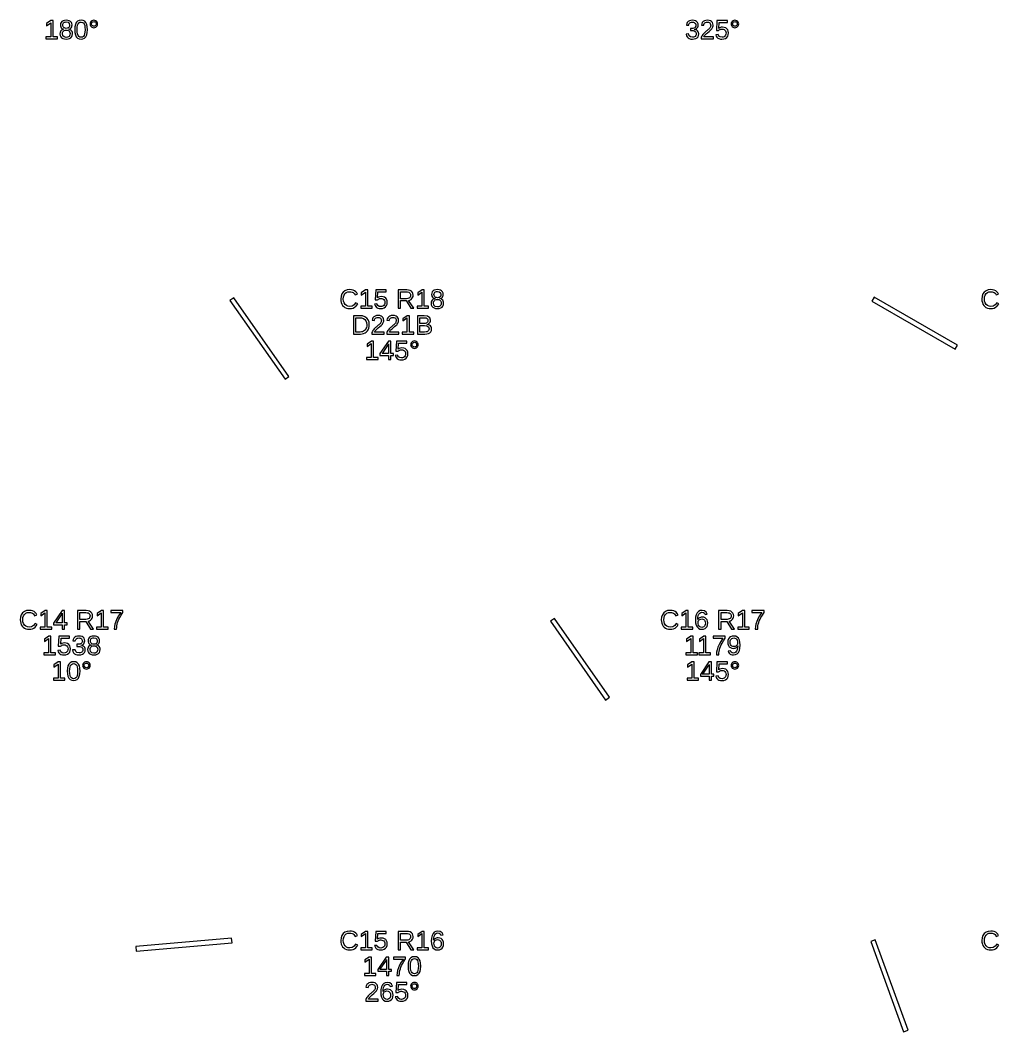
# Model space of a CAD drawing. Extents: x 194 to 2890, y 45 to 1503.
# Drawn here: x 1558 to 1863.3, y 46.6 to 361.9 of the extents above; entities that cross this region are included whole.
import ezdxf

# ---------------------------------------------------------------- set-up
doc = ezdxf.new("R2010")
doc.units = 0
doc.layers.get('0').update_dxf_attribs({"linetype": 'CONTINUOUS'})

msp = doc.modelspace()

# ---------------------------------------------------------------- linework, layer by layer
for points in [[(1569.61, 356.754), (1568.21, 356.754), (1568.21, 361.864), (1567.54, 361.864), (1566.18, 360.933), (1566.18, 360.241), (1567.48, 361.165), (1567.48, 356.754), (1566.02, 356.754), (1566.02, 356.132), (1569.61, 356.132)], [(1572.92, 356.099), (1573.4, 356.247), (1573.78, 356.494), (1574.06, 356.828), (1574.23, 357.24), (1574.29, 357.731), (1574.25, 358.087), (1574.15, 358.401), (1573.98, 358.672), (1573.75, 358.892), (1573.47, 359.047), (1573.13, 359.138), (1573.13, 359.155), (1573.42, 359.247), (1573.67, 359.401), (1573.87, 359.614), (1574.03, 359.873), (1574.12, 360.159), (1574.15, 360.473), (1574.09, 360.895), (1573.93, 361.254), (1573.66, 361.551), (1573.29, 361.773), (1572.84, 361.906), (1572.32, 361.95), (1571.81, 361.905), (1571.37, 361.769), (1571, 361.543), (1570.73, 361.244), (1570.57, 360.89), (1570.51, 360.481), (1570.54, 360.167), (1570.63, 359.881), (1570.78, 359.623), (1570.99, 359.407), (1571.23, 359.248), (1571.52, 359.146), (1571.52, 359.13), (1571.21, 359.043), (1570.93, 358.888), (1570.7, 358.666), (1570.52, 358.391), (1570.41, 358.077), (1570.38, 357.722), (1570.44, 357.229), (1570.61, 356.816), (1570.9, 356.486), (1571.29, 356.244), (1571.77, 356.099), (1572.34, 356.05)], [(1572.01, 359.452), (1571.75, 359.538), (1571.54, 359.681), (1571.39, 359.88), (1571.29, 360.13), (1571.26, 360.432), (1571.29, 360.728), (1571.38, 360.971), (1571.53, 361.16), (1571.74, 361.296), (1572, 361.377), (1572.32, 361.405), (1572.91, 361.297), (1573.27, 360.972), (1573.39, 360.432), (1573.36, 360.11), (1573.27, 359.853), (1573.11, 359.661), (1572.91, 359.529), (1572.64, 359.45), (1572.33, 359.423)], [(1577.56, 356.134), (1578.06, 356.387), (1578.45, 356.807), (1578.73, 357.387), (1578.9, 358.118), (1578.96, 359), (1578.91, 359.894), (1578.75, 360.629), (1578.48, 361.205), (1578.1, 361.619), (1577.6, 361.867), (1576.98, 361.95), (1576.35, 361.868), (1575.84, 361.623), (1575.46, 361.213), (1575.19, 360.64), (1575.03, 359.902), (1574.98, 359), (1575.03, 358.114), (1575.2, 357.382), (1575.47, 356.803), (1575.86, 356.385), (1576.35, 356.134), (1576.96, 356.05)], [(1576.57, 356.711), (1576.25, 356.9), (1576.02, 357.214), (1575.85, 357.664), (1575.75, 358.259), (1575.72, 359), (1575.75, 359.759), (1575.85, 360.362), (1576.01, 360.806), (1576.25, 361.112), (1576.57, 361.295), (1576.98, 361.356), (1577.38, 361.294), (1577.7, 361.108), (1577.93, 360.798), (1578.09, 360.351), (1578.18, 359.751), (1578.22, 359), (1578.18, 358.271), (1578.08, 357.68), (1577.91, 357.226), (1577.68, 356.905), (1577.36, 356.712), (1576.97, 356.648)], [(1581.25, 359.668), (1581.53, 359.781), (1581.77, 359.968), (1581.96, 360.21), (1582.08, 360.484), (1582.12, 360.79), (1582.08, 361.097), (1581.97, 361.371), (1581.78, 361.612), (1581.53, 361.8), (1581.26, 361.912), (1580.95, 361.95), (1580.64, 361.912), (1580.36, 361.798), (1580.12, 361.608), (1579.93, 361.365), (1579.82, 361.093), (1579.78, 360.79), (1579.82, 360.488), (1579.93, 360.215), (1580.13, 359.972), (1580.37, 359.783), (1580.64, 359.669), (1580.95, 359.631)], [(1580.76, 360.082), (1580.59, 360.154), (1580.44, 360.274), (1580.32, 360.427), (1580.25, 360.599), (1580.23, 360.79), (1580.25, 360.981), (1580.32, 361.154), (1580.44, 361.307), (1580.59, 361.427), (1580.76, 361.499), (1580.95, 361.523), (1581.14, 361.499), (1581.31, 361.429), (1581.46, 361.311), (1581.58, 361.159), (1581.65, 360.986), (1581.67, 360.79), (1581.65, 360.597), (1581.58, 360.424), (1581.46, 360.271), (1581.31, 360.153), (1581.14, 360.082), (1580.95, 360.058)], [(1768.28, 356.099), (1768.76, 356.244), (1769.15, 356.486), (1769.43, 356.816), (1769.59, 357.225), (1769.65, 357.714), (1769.61, 358.06), (1769.49, 358.363), (1769.29, 358.626), (1769.02, 358.835), (1768.69, 358.978), (1768.29, 359.057), (1768.29, 359.073), (1768.65, 359.179), (1768.95, 359.335), (1769.18, 359.539), (1769.35, 359.791), (1769.46, 360.089), (1769.49, 360.432), (1769.44, 360.875), (1769.28, 361.247), (1769.01, 361.549), (1768.65, 361.772), (1768.2, 361.905), (1767.67, 361.95), (1767.18, 361.906), (1766.75, 361.774), (1766.38, 361.555), (1766.09, 361.258), (1765.9, 360.892), (1765.8, 360.457), (1766.53, 360.4), (1766.59, 360.678), (1766.71, 360.911), (1766.88, 361.099), (1767.1, 361.237), (1767.36, 361.32), (1767.66, 361.348), (1767.99, 361.318), (1768.26, 361.229), (1768.47, 361.081), (1768.62, 360.882), (1768.71, 360.64), (1768.74, 360.355), (1768.7, 360.068), (1768.59, 359.826), (1768.41, 359.629), (1768.16, 359.483), (1767.84, 359.395), (1767.47, 359.366), (1767.07, 359.366), (1767.07, 358.731), (1767.49, 358.731), (1767.91, 358.702), (1768.25, 358.615), (1768.53, 358.469), (1768.73, 358.271), (1768.85, 358.028), (1768.89, 357.739), (1768.85, 357.41), (1768.75, 357.14), (1768.57, 356.929), (1768.34, 356.778), (1768.05, 356.687), (1767.71, 356.656), (1767.08, 356.769), (1766.66, 357.108), (1766.46, 357.674), (1765.7, 357.604), (1765.81, 357.134), (1766.02, 356.746), (1766.32, 356.443), (1766.7, 356.225), (1767.16, 356.094), (1767.71, 356.05)], [(1774.23, 356.754), (1771.24, 356.754), (1771.34, 356.946), (1771.47, 357.144), (1771.64, 357.346), (1771.85, 357.559), (1772.09, 357.789), (1772.38, 358.036), (1772.89, 358.457), (1773.27, 358.797), (1773.54, 359.057), (1773.72, 359.277), (1773.87, 359.496), (1773.99, 359.716), (1774.07, 359.936), (1774.13, 360.157), (1774.14, 360.379), (1774.09, 360.843), (1773.94, 361.23), (1773.68, 361.541), (1773.32, 361.768), (1772.88, 361.904), (1772.34, 361.95), (1771.85, 361.905), (1771.42, 361.769), (1771.05, 361.543), (1770.76, 361.24), (1770.57, 360.876), (1770.47, 360.448), (1771.22, 360.379), (1771.28, 360.663), (1771.4, 360.901), (1771.57, 361.093), (1771.79, 361.235), (1772.05, 361.319), (1772.34, 361.348), (1772.65, 361.319), (1772.9, 361.232), (1773.11, 361.087), (1773.27, 360.89), (1773.36, 360.646), (1773.39, 360.355), (1773.37, 360.13), (1773.32, 359.921), (1773.23, 359.728), (1773.11, 359.547), (1772.97, 359.37), (1772.81, 359.199), (1772.63, 359.031), (1772.43, 358.863), (1772.22, 358.695), (1772.01, 358.522), (1771.79, 358.34), (1771.57, 358.148), (1771.35, 357.943), (1771.14, 357.724), (1770.94, 357.488), (1770.75, 357.233), (1770.58, 356.953), (1770.44, 356.648), (1770.44, 356.132), (1774.23, 356.132)], [(1777.49, 356.108), (1777.99, 356.282), (1778.4, 356.571), (1778.7, 356.961), (1778.88, 357.437), (1778.94, 357.999), (1778.88, 358.497), (1778.71, 358.929), (1778.43, 359.293), (1778.06, 359.569), (1777.61, 359.734), (1777.08, 359.789), (1776.64, 359.749), (1776.24, 359.627), (1775.9, 359.423), (1776.01, 361.242), (1778.6, 361.242), (1778.6, 361.864), (1775.34, 361.864), (1775.15, 358.78), (1775.87, 358.78), (1776.04, 358.915), (1776.21, 359.021), (1776.38, 359.098), (1776.56, 359.15), (1776.74, 359.181), (1776.93, 359.191), (1777.29, 359.154), (1777.59, 359.043), (1777.84, 358.858), (1778.03, 358.612), (1778.14, 358.321), (1778.17, 357.983), (1778.14, 357.597), (1778.03, 357.271), (1777.84, 357.004), (1777.59, 356.806), (1777.28, 356.688), (1776.92, 356.648), (1776.36, 356.743), (1775.96, 357.026), (1775.73, 357.499), (1774.98, 357.413), (1775.11, 357.006), (1775.32, 356.668), (1775.61, 356.4), (1775.97, 356.206), (1776.4, 356.089), (1776.9, 356.05)], [(1781.25, 359.668), (1781.53, 359.781), (1781.77, 359.968), (1781.96, 360.21), (1782.08, 360.484), (1782.12, 360.79), (1782.08, 361.097), (1781.97, 361.371), (1781.78, 361.612), (1781.53, 361.8), (1781.26, 361.912), (1780.95, 361.95), (1780.64, 361.912), (1780.36, 361.798), (1780.12, 361.608), (1779.93, 361.365), (1779.82, 361.093), (1779.78, 360.79), (1779.82, 360.488), (1779.93, 360.215), (1780.13, 359.972), (1780.37, 359.783), (1780.64, 359.669), (1780.95, 359.631)], [(1780.76, 360.082), (1780.59, 360.154), (1780.44, 360.274), (1780.32, 360.427), (1780.25, 360.599), (1780.23, 360.79), (1780.25, 360.981), (1780.32, 361.154), (1780.44, 361.307), (1780.59, 361.427), (1780.76, 361.499), (1780.95, 361.523), (1781.14, 361.499), (1781.31, 361.429), (1781.46, 361.311), (1781.58, 361.159), (1781.65, 360.986), (1781.67, 360.79), (1781.65, 360.597), (1781.58, 360.424), (1781.46, 360.271), (1781.31, 360.153), (1781.14, 360.082), (1780.95, 360.058)], [(1571.67, 356.731), (1571.27, 357.126), (1571.14, 357.783), (1571.17, 358.098), (1571.27, 358.365), (1571.45, 358.583), (1571.68, 358.745), (1571.97, 358.842), (1572.32, 358.874), (1572.67, 358.844), (1572.97, 358.754), (1573.21, 358.603), (1573.39, 358.394), (1573.49, 358.126), (1573.53, 357.8), (1573.5, 357.42), (1573.4, 357.115), (1573.23, 356.886), (1573.01, 356.727), (1572.71, 356.631), (1572.34, 356.599)], [(1661.31, 272.093), (1661.81, 272.222), (1662.26, 272.437), (1662.66, 272.734), (1662.99, 273.109), (1663.26, 273.564), (1662.62, 273.881), (1662.15, 273.219), (1661.55, 272.821), (1660.81, 272.689), (1660.23, 272.76), (1659.73, 272.974), (1659.32, 273.33), (1659.01, 273.803), (1658.83, 274.368), (1658.77, 275.024), (1658.83, 275.685), (1659, 276.244), (1659.3, 276.703), (1659.7, 277.043), (1660.19, 277.247), (1660.78, 277.315), (1661.16, 277.286), (1661.51, 277.198), (1661.83, 277.051), (1662.09, 276.848), (1662.31, 276.593), (1662.47, 276.286), (1663.2, 276.53), (1662.97, 276.961), (1662.67, 277.315), (1662.3, 277.592), (1661.86, 277.791), (1661.35, 277.91), (1660.77, 277.95), (1659.96, 277.863), (1659.28, 277.604), (1658.72, 277.173), (1658.31, 276.589), (1658.06, 275.873), (1657.98, 275.024), (1658.02, 274.441), (1658.13, 273.913), (1658.31, 273.44), (1658.56, 273.028), (1658.89, 272.685), (1659.27, 272.41), (1659.72, 272.21), (1660.22, 272.09), (1660.77, 272.05)], [(1667.8, 272.754), (1666.41, 272.754), (1666.41, 277.864), (1665.73, 277.864), (1664.37, 276.933), (1664.37, 276.241), (1665.67, 277.165), (1665.67, 272.754), (1664.21, 272.754), (1664.21, 272.132), (1667.8, 272.132)], [(1671.05, 272.108), (1671.55, 272.282), (1671.95, 272.571), (1672.25, 272.961), (1672.43, 273.437), (1672.49, 273.999), (1672.44, 274.497), (1672.27, 274.929), (1671.99, 275.293), (1671.62, 275.569), (1671.17, 275.734), (1670.64, 275.789), (1670.19, 275.749), (1669.8, 275.627), (1669.46, 275.423), (1669.57, 277.242), (1672.16, 277.242), (1672.16, 277.864), (1668.9, 277.864), (1668.71, 274.78), (1669.42, 274.78), (1669.6, 274.915), (1669.77, 275.021), (1669.94, 275.098), (1670.11, 275.15), (1670.3, 275.181), (1670.49, 275.191), (1670.84, 275.154), (1671.15, 275.043), (1671.4, 274.858), (1671.58, 274.612), (1671.69, 274.321), (1671.73, 273.983), (1671.69, 273.597), (1671.58, 273.271), (1671.4, 273.004), (1671.15, 272.806), (1670.84, 272.688), (1670.47, 272.648), (1669.91, 272.743), (1669.52, 273.026), (1669.28, 273.499), (1668.54, 273.413), (1668.67, 273.006), (1668.88, 272.668), (1669.16, 272.4), (1669.53, 272.206), (1669.96, 272.089), (1670.46, 272.05)], [(1676.62, 274.512), (1678.4, 274.512), (1679.89, 272.132), (1680.79, 272.132), (1679.16, 274.601), (1679.57, 274.713), (1679.91, 274.896), (1680.19, 275.151), (1680.4, 275.463), (1680.52, 275.821), (1680.56, 276.225), (1680.5, 276.702), (1680.33, 277.104), (1680.03, 277.431), (1679.63, 277.672), (1679.14, 277.816), (1678.54, 277.864), (1675.84, 277.864), (1675.84, 272.132), (1676.62, 272.132)], [(1685.4, 272.754), (1684.01, 272.754), (1684.01, 277.864), (1683.33, 277.864), (1681.98, 276.933), (1681.98, 276.241), (1683.27, 277.165), (1683.27, 272.754), (1681.81, 272.754), (1681.81, 272.132), (1685.4, 272.132)], [(1688.71, 272.099), (1689.19, 272.247), (1689.58, 272.494), (1689.86, 272.828), (1690.03, 273.24), (1690.08, 273.731), (1690.05, 274.087), (1689.95, 274.401), (1689.78, 274.672), (1689.55, 274.892), (1689.26, 275.047), (1688.92, 275.138), (1688.92, 275.155), (1689.22, 275.247), (1689.46, 275.401), (1689.67, 275.614), (1689.82, 275.873), (1689.91, 276.159), (1689.94, 276.473), (1689.89, 276.895), (1689.72, 277.254), (1689.45, 277.551), (1689.08, 277.773), (1688.64, 277.906), (1688.11, 277.95), (1687.6, 277.905), (1687.16, 277.769), (1686.8, 277.543), (1686.52, 277.244), (1686.36, 276.89), (1686.31, 276.481), (1686.34, 276.167), (1686.43, 275.881), (1686.58, 275.623), (1686.78, 275.407), (1687.03, 275.248), (1687.32, 275.146), (1687.32, 275.13), (1687, 275.043), (1686.73, 274.888), (1686.49, 274.666), (1686.32, 274.391), (1686.21, 274.077), (1686.17, 273.722), (1686.23, 273.229), (1686.4, 272.816), (1686.69, 272.486), (1687.08, 272.244), (1687.56, 272.099), (1688.13, 272.05)], [(1861.31, 272.093), (1861.81, 272.222), (1862.26, 272.437), (1862.66, 272.734), (1862.99, 273.109), (1863.26, 273.564), (1862.62, 273.881), (1862.15, 273.219), (1861.55, 272.821), (1860.81, 272.689), (1860.23, 272.76), (1859.73, 272.974), (1859.32, 273.33), (1859.01, 273.803), (1858.83, 274.368), (1858.77, 275.024), (1858.83, 275.685), (1859, 276.244), (1859.3, 276.703), (1859.7, 277.043), (1860.19, 277.247), (1860.78, 277.315), (1861.16, 277.286), (1861.51, 277.198), (1861.83, 277.051), (1862.09, 276.848), (1862.31, 276.593), (1862.47, 276.286), (1863.2, 276.53), (1862.97, 276.961), (1862.67, 277.315), (1862.3, 277.592), (1861.86, 277.791), (1861.35, 277.91), (1860.77, 277.95), (1859.96, 277.863), (1859.28, 277.604), (1858.72, 277.173), (1858.31, 276.589), (1858.06, 275.873), (1857.98, 275.024), (1858.02, 274.441), (1858.13, 273.913), (1858.31, 273.44), (1858.56, 273.028), (1858.89, 272.685), (1859.27, 272.41), (1859.72, 272.21), (1860.22, 272.09), (1860.77, 272.05)], [(1641.82, 250.856), (1624.61, 275.43), (1623.39, 274.57), (1640.59, 249.995)], [(1676.62, 275.126), (1676.62, 277.242), (1678.46, 277.242), (1678.85, 277.213), (1679.18, 277.125), (1679.44, 276.979), (1679.63, 276.778), (1679.74, 276.524), (1679.78, 276.217), (1679.74, 275.898), (1679.63, 275.63), (1679.44, 275.413), (1679.19, 275.254), (1678.87, 275.158), (1678.49, 275.126)], [(1687.47, 272.731), (1687.06, 273.126), (1686.93, 273.783), (1686.96, 274.098), (1687.07, 274.365), (1687.24, 274.583), (1687.48, 274.745), (1687.77, 274.842), (1688.11, 274.874), (1688.47, 274.844), (1688.76, 274.754), (1689, 274.603), (1689.18, 274.394), (1689.29, 274.126), (1689.32, 273.8), (1689.29, 273.42), (1689.19, 273.115), (1689.03, 272.886), (1688.8, 272.727), (1688.5, 272.631), (1688.14, 272.599)], [(1687.81, 275.452), (1687.55, 275.538), (1687.33, 275.681), (1687.18, 275.88), (1687.09, 276.13), (1687.06, 276.432), (1687.09, 276.728), (1687.18, 276.971), (1687.33, 277.16), (1687.53, 277.296), (1687.8, 277.377), (1688.11, 277.405), (1688.71, 277.297), (1689.06, 276.972), (1689.18, 276.432), (1689.15, 276.11), (1689.06, 275.853), (1688.91, 275.661), (1688.7, 275.529), (1688.44, 275.45), (1688.12, 275.423)], [(1850.36, 260.65), (1824.38, 275.65), (1823.62, 274.35), (1849.61, 259.35)], [(1664.62, 264.129), (1665.11, 264.247), (1665.55, 264.443), (1665.94, 264.714), (1666.27, 265.054), (1666.53, 265.462), (1666.73, 265.931), (1666.84, 266.448), (1666.88, 267.015), (1666.79, 267.844), (1666.53, 268.536), (1666.09, 269.092), (1665.49, 269.498), (1664.74, 269.741), (1663.84, 269.822), (1661.94, 269.822), (1661.94, 264.089), (1664.09, 264.089)], [(1662.72, 264.712), (1662.72, 269.2), (1663.82, 269.2), (1664.5, 269.137), (1665.07, 268.951), (1665.51, 268.64), (1665.84, 268.211), (1666.03, 267.669), (1666.1, 267.015), (1666.07, 266.564), (1665.98, 266.154), (1665.84, 265.786), (1665.65, 265.466), (1665.4, 265.2), (1665.11, 264.988), (1664.77, 264.835), (1664.4, 264.743), (1664, 264.712)], [(1671.49, 264.712), (1668.5, 264.712), (1668.6, 264.904), (1668.73, 265.101), (1668.9, 265.304), (1669.11, 265.517), (1669.36, 265.747), (1669.65, 265.993), (1670.15, 266.414), (1670.54, 266.755), (1670.8, 267.015), (1670.98, 267.234), (1671.13, 267.454), (1671.25, 267.674), (1671.34, 267.894), (1671.39, 268.115), (1671.4, 268.337), (1671.35, 268.801), (1671.2, 269.188), (1670.94, 269.499), (1670.58, 269.726), (1670.14, 269.862), (1669.61, 269.908), (1669.11, 269.862), (1668.68, 269.727), (1668.31, 269.501), (1668.03, 269.198), (1667.83, 268.833), (1667.73, 268.406), (1668.48, 268.337), (1668.54, 268.621), (1668.66, 268.859), (1668.83, 269.051), (1669.05, 269.192), (1669.31, 269.277), (1669.61, 269.305), (1669.91, 269.277), (1670.17, 269.19), (1670.37, 269.045), (1670.53, 268.848), (1670.62, 268.604), (1670.65, 268.313), (1670.63, 268.088), (1670.58, 267.879), (1670.49, 267.686), (1670.37, 267.504), (1670.23, 267.328), (1670.07, 267.157), (1669.89, 266.989), (1669.69, 266.821), (1669.49, 266.653), (1669.27, 266.48), (1669.05, 266.297), (1668.83, 266.105), (1668.62, 265.901), (1668.41, 265.681), (1668.2, 265.446), (1668.01, 265.191), (1667.85, 264.911), (1667.7, 264.606), (1667.7, 264.089), (1671.49, 264.089)], [(1676.13, 264.712), (1673.14, 264.712), (1673.24, 264.904), (1673.37, 265.101), (1673.54, 265.304), (1673.74, 265.517), (1673.99, 265.747), (1674.28, 265.993), (1674.79, 266.414), (1675.17, 266.755), (1675.43, 267.015), (1675.62, 267.234), (1675.77, 267.454), (1675.89, 267.674), (1675.97, 267.894), (1676.02, 268.115), (1676.04, 268.337), (1675.99, 268.801), (1675.83, 269.188), (1675.57, 269.499), (1675.22, 269.726), (1674.77, 269.862), (1674.24, 269.908), (1673.75, 269.862), (1673.31, 269.727), (1672.95, 269.501), (1672.66, 269.198), (1672.47, 268.833), (1672.36, 268.406), (1673.11, 268.337), (1673.18, 268.621), (1673.29, 268.859), (1673.47, 269.051), (1673.69, 269.192), (1673.95, 269.277), (1674.24, 269.305), (1674.54, 269.277), (1674.8, 269.19), (1675.01, 269.045), (1675.16, 268.848), (1675.25, 268.604), (1675.29, 268.313), (1675.27, 268.088), (1675.21, 267.879), (1675.12, 267.686), (1675.01, 267.504), (1674.87, 267.328), (1674.7, 267.157), (1674.52, 266.989), (1674.33, 266.821), (1674.12, 266.653), (1673.9, 266.48), (1673.69, 266.297), (1673.47, 266.105), (1673.25, 265.901), (1673.04, 265.681), (1672.84, 265.446), (1672.65, 265.191), (1672.48, 264.911), (1672.33, 264.606), (1672.33, 264.089), (1676.13, 264.089)], [(1680.77, 264.712), (1679.38, 264.712), (1679.38, 269.822), (1678.7, 269.822), (1677.35, 268.89), (1677.35, 268.199), (1678.64, 269.122), (1678.64, 264.712), (1677.18, 264.712), (1677.18, 264.089), (1680.77, 264.089)], [(1684.81, 264.137), (1685.32, 264.278), (1685.74, 264.514), (1686.05, 264.836), (1686.24, 265.232), (1686.3, 265.705), (1686.26, 266.065), (1686.14, 266.382), (1685.93, 266.655), (1685.65, 266.873), (1685.3, 267.025), (1684.88, 267.112), (1685.2, 267.216), (1685.47, 267.371), (1685.68, 267.576), (1685.84, 267.825), (1685.93, 268.11), (1685.97, 268.431), (1685.74, 269.204), (1685.07, 269.668), (1683.95, 269.822), (1681.87, 269.822), (1681.87, 264.089), (1684.19, 264.089)], [(1682.64, 267.385), (1682.64, 269.2), (1683.95, 269.2), (1684.32, 269.178), (1684.62, 269.111), (1684.87, 269), (1685.04, 268.838), (1685.15, 268.617), (1685.19, 268.337), (1685.15, 268.042), (1685.05, 267.803), (1684.88, 267.619), (1684.64, 267.489), (1684.33, 267.411), (1683.95, 267.385)], [(1682.64, 264.712), (1682.64, 266.779), (1684.09, 266.779), (1684.88, 266.666), (1685.36, 266.328), (1685.51, 265.766), (1685.48, 265.445), (1685.37, 265.182), (1685.19, 264.976), (1684.93, 264.829), (1684.58, 264.741), (1684.15, 264.712)], [(1669.61, 256.754), (1668.21, 256.754), (1668.21, 261.864), (1667.54, 261.864), (1666.18, 260.933), (1666.18, 260.241), (1667.48, 261.165), (1667.48, 256.754), (1666.02, 256.754), (1666.02, 256.132), (1669.61, 256.132)], [(1673.6, 257.429), (1674.41, 257.429), (1674.41, 258.007), (1673.6, 258.007), (1673.6, 261.864), (1672.83, 261.864), (1670.21, 257.999), (1670.21, 257.429), (1672.91, 257.429), (1672.91, 256.132), (1673.6, 256.132)], [(1677.49, 256.108), (1677.99, 256.282), (1678.4, 256.571), (1678.7, 256.961), (1678.88, 257.437), (1678.94, 257.999), (1678.88, 258.497), (1678.71, 258.929), (1678.43, 259.293), (1678.06, 259.569), (1677.61, 259.734), (1677.08, 259.789), (1676.64, 259.749), (1676.24, 259.627), (1675.9, 259.423), (1676.01, 261.242), (1678.6, 261.242), (1678.6, 261.864), (1675.34, 261.864), (1675.15, 258.78), (1675.87, 258.78), (1676.04, 258.915), (1676.21, 259.021), (1676.38, 259.098), (1676.56, 259.15), (1676.74, 259.181), (1676.93, 259.191), (1677.29, 259.154), (1677.59, 259.043), (1677.84, 258.858), (1678.03, 258.612), (1678.14, 258.321), (1678.17, 257.983), (1678.14, 257.597), (1678.03, 257.271), (1677.84, 257.004), (1677.59, 256.806), (1677.28, 256.688), (1676.92, 256.648), (1676.36, 256.743), (1675.96, 257.026), (1675.73, 257.499), (1674.98, 257.413), (1675.11, 257.006), (1675.32, 256.668), (1675.61, 256.4), (1675.97, 256.206), (1676.4, 256.089), (1676.9, 256.05)], [(1681.25, 259.668), (1681.53, 259.781), (1681.77, 259.968), (1681.96, 260.21), (1682.08, 260.484), (1682.12, 260.79), (1682.08, 261.097), (1681.97, 261.371), (1681.78, 261.612), (1681.53, 261.8), (1681.26, 261.912), (1680.95, 261.95), (1680.64, 261.912), (1680.36, 261.798), (1680.12, 261.608), (1679.93, 261.365), (1679.82, 261.093), (1679.78, 260.79), (1679.82, 260.488), (1679.93, 260.215), (1680.13, 259.972), (1680.37, 259.783), (1680.64, 259.669), (1680.95, 259.631)], [(1670.88, 258.007), (1670.95, 258.089), (1671.17, 258.39), (1672.64, 260.554), (1672.68, 260.618), (1672.73, 260.708), (1672.8, 260.823), (1672.86, 260.932), (1672.89, 261.004), (1672.91, 261.038), (1672.91, 258.007)], [(1680.76, 260.082), (1680.59, 260.154), (1680.44, 260.274), (1680.32, 260.427), (1680.25, 260.599), (1680.23, 260.79), (1680.25, 260.981), (1680.32, 261.154), (1680.44, 261.307), (1680.59, 261.427), (1680.76, 261.499), (1680.95, 261.523), (1681.14, 261.499), (1681.31, 261.429), (1681.46, 261.311), (1681.58, 261.159), (1681.65, 260.986), (1681.67, 260.79), (1681.65, 260.597), (1681.58, 260.424), (1681.46, 260.271), (1681.31, 260.153), (1681.14, 260.082), (1680.95, 260.058)], [(1561.31, 172.093), (1561.81, 172.222), (1562.26, 172.437), (1562.66, 172.734), (1562.99, 173.109), (1563.26, 173.564), (1562.62, 173.881), (1562.15, 173.219), (1561.55, 172.821), (1560.81, 172.689), (1560.23, 172.76), (1559.73, 172.974), (1559.32, 173.33), (1559.01, 173.803), (1558.83, 174.368), (1558.77, 175.024), (1558.83, 175.685), (1559, 176.244), (1559.3, 176.703), (1559.7, 177.043), (1560.19, 177.247), (1560.78, 177.315), (1561.16, 177.286), (1561.51, 177.198), (1561.83, 177.051), (1562.09, 176.848), (1562.31, 176.593), (1562.47, 176.286), (1563.2, 176.53), (1562.97, 176.961), (1562.67, 177.315), (1562.3, 177.592), (1561.86, 177.791), (1561.35, 177.91), (1560.77, 177.95), (1559.96, 177.863), (1559.28, 177.604), (1558.72, 177.173), (1558.31, 176.589), (1558.06, 175.873), (1557.98, 175.024), (1558.02, 174.441), (1558.13, 173.913), (1558.31, 173.44), (1558.56, 173.028), (1558.89, 172.685), (1559.27, 172.41), (1559.72, 172.21), (1560.22, 172.09), (1560.77, 172.05)], [(1567.8, 172.754), (1566.41, 172.754), (1566.41, 177.864), (1565.73, 177.864), (1564.37, 176.933), (1564.37, 176.241), (1565.67, 177.165), (1565.67, 172.754), (1564.21, 172.754), (1564.21, 172.132), (1567.8, 172.132)], [(1571.79, 173.429), (1572.6, 173.429), (1572.6, 174.007), (1571.79, 174.007), (1571.79, 177.864), (1571.02, 177.864), (1568.4, 173.999), (1568.4, 173.429), (1571.1, 173.429), (1571.1, 172.132), (1571.79, 172.132)], [(1569.07, 174.007), (1569.14, 174.089), (1569.36, 174.39), (1570.83, 176.554), (1570.87, 176.618), (1570.92, 176.708), (1570.99, 176.823), (1571.05, 176.932), (1571.08, 177.004), (1571.1, 177.038), (1571.1, 174.007)], [(1576.62, 174.512), (1578.4, 174.512), (1579.89, 172.132), (1580.79, 172.132), (1579.16, 174.601), (1579.57, 174.713), (1579.91, 174.896), (1580.19, 175.151), (1580.4, 175.463), (1580.52, 175.821), (1580.56, 176.225), (1580.5, 176.702), (1580.33, 177.104), (1580.03, 177.431), (1579.63, 177.672), (1579.14, 177.816), (1578.54, 177.864), (1575.84, 177.864), (1575.84, 172.132), (1576.62, 172.132)], [(1576.62, 175.126), (1576.62, 177.242), (1578.46, 177.242), (1578.85, 177.213), (1579.18, 177.125), (1579.44, 176.979), (1579.63, 176.778), (1579.74, 176.524), (1579.78, 176.217), (1579.74, 175.898), (1579.63, 175.63), (1579.44, 175.413), (1579.19, 175.254), (1578.87, 175.158), (1578.49, 175.126)], [(1585.4, 172.754), (1584.01, 172.754), (1584.01, 177.864), (1583.33, 177.864), (1581.98, 176.933), (1581.98, 176.241), (1583.27, 177.165), (1583.27, 172.754), (1581.81, 172.754), (1581.81, 172.132), (1585.4, 172.132)], [(1588.08, 172.655), (1588.14, 173.166), (1588.24, 173.665), (1588.38, 174.161), (1588.56, 174.662), (1588.78, 175.167), (1589.08, 175.739), (1589.5, 176.44), (1590.03, 177.27), (1590.03, 177.864), (1586.24, 177.864), (1586.24, 177.242), (1589.32, 177.242), (1588.66, 176.228), (1588.14, 175.295), (1587.76, 174.445), (1587.5, 173.648), (1587.35, 172.877), (1587.3, 172.132), (1588.06, 172.132)], [(1761.31, 172.093), (1761.81, 172.222), (1762.26, 172.437), (1762.66, 172.734), (1762.99, 173.109), (1763.26, 173.564), (1762.62, 173.881), (1762.15, 173.219), (1761.55, 172.821), (1760.81, 172.689), (1760.23, 172.76), (1759.73, 172.974), (1759.32, 173.33), (1759.01, 173.803), (1758.83, 174.368), (1758.77, 175.024), (1758.83, 175.685), (1759, 176.244), (1759.3, 176.703), (1759.7, 177.043), (1760.19, 177.247), (1760.78, 177.315), (1761.16, 177.286), (1761.51, 177.198), (1761.83, 177.051), (1762.09, 176.848), (1762.31, 176.593), (1762.47, 176.286), (1763.2, 176.53), (1762.97, 176.961), (1762.67, 177.315), (1762.3, 177.592), (1761.86, 177.791), (1761.35, 177.91), (1760.77, 177.95), (1759.96, 177.863), (1759.28, 177.604), (1758.72, 177.173), (1758.31, 176.589), (1758.06, 175.873), (1757.98, 175.024), (1758.02, 174.441), (1758.13, 173.913), (1758.31, 173.44), (1758.56, 173.028), (1758.89, 172.685), (1759.27, 172.41), (1759.72, 172.21), (1760.22, 172.09), (1760.77, 172.05)], [(1767.8, 172.754), (1766.41, 172.754), (1766.41, 177.864), (1765.73, 177.864), (1764.37, 176.933), (1764.37, 176.241), (1765.67, 177.165), (1765.67, 172.754), (1764.21, 172.754), (1764.21, 172.132), (1767.8, 172.132)], [(1771.16, 172.108), (1771.61, 172.283), (1771.98, 172.575), (1772.26, 172.967), (1772.42, 173.445), (1772.48, 174.007), (1772.42, 174.528), (1772.27, 174.973), (1772.01, 175.342), (1771.66, 175.618), (1771.24, 175.783), (1770.75, 175.838), (1770.45, 175.817), (1770.17, 175.752), (1769.92, 175.645), (1769.7, 175.496), (1769.51, 175.309), (1769.36, 175.081), (1769.4, 175.761), (1769.51, 176.325), (1769.7, 176.772), (1769.96, 177.096), (1770.29, 177.291), (1770.67, 177.356), (1771.1, 177.278), (1771.42, 177.045), (1771.62, 176.656), (1772.32, 176.782), (1771.99, 177.431), (1771.44, 177.82), (1770.68, 177.95), (1770.08, 177.861), (1769.57, 177.595), (1769.16, 177.152), (1768.87, 176.544), (1768.69, 175.782), (1768.63, 174.866), (1768.69, 174.022), (1768.86, 173.323), (1769.14, 172.77), (1769.54, 172.37), (1770.03, 172.13), (1770.62, 172.05)], [(1776.62, 174.512), (1778.4, 174.512), (1779.89, 172.132), (1780.79, 172.132), (1779.16, 174.601), (1779.57, 174.713), (1779.91, 174.896), (1780.19, 175.151), (1780.4, 175.463), (1780.52, 175.821), (1780.56, 176.225), (1780.5, 176.702), (1780.33, 177.104), (1780.03, 177.431), (1779.63, 177.672), (1779.14, 177.816), (1778.54, 177.864), (1775.84, 177.864), (1775.84, 172.132), (1776.62, 172.132)], [(1776.62, 175.126), (1776.62, 177.242), (1778.46, 177.242), (1778.85, 177.213), (1779.18, 177.125), (1779.44, 176.979), (1779.63, 176.778), (1779.74, 176.524), (1779.78, 176.217), (1779.74, 175.898), (1779.63, 175.63), (1779.44, 175.413), (1779.19, 175.254), (1778.87, 175.158), (1778.49, 175.126)], [(1785.4, 172.754), (1784.01, 172.754), (1784.01, 177.864), (1783.33, 177.864), (1781.98, 176.933), (1781.98, 176.241), (1783.27, 177.165), (1783.27, 172.754), (1781.81, 172.754), (1781.81, 172.132), (1785.4, 172.132)], [(1788.08, 172.655), (1788.14, 173.166), (1788.24, 173.665), (1788.38, 174.161), (1788.56, 174.662), (1788.78, 175.167), (1789.08, 175.739), (1789.5, 176.44), (1790.03, 177.27), (1790.03, 177.864), (1786.24, 177.864), (1786.24, 177.242), (1789.32, 177.242), (1788.66, 176.228), (1788.14, 175.295), (1787.76, 174.445), (1787.5, 173.648), (1787.35, 172.877), (1787.3, 172.132), (1788.06, 172.132)], [(1741.82, 150.856), (1724.61, 175.43), (1723.39, 174.57), (1740.59, 149.995)], [(1770.28, 172.687), (1770, 172.828), (1769.76, 173.063), (1769.58, 173.372), (1769.47, 173.734), (1769.43, 174.15), (1769.47, 174.474), (1769.57, 174.749), (1769.75, 174.974), (1769.98, 175.14), (1770.26, 175.239), (1770.58, 175.273), (1770.91, 175.235), (1771.2, 175.122), (1771.43, 174.935), (1771.6, 174.678), (1771.7, 174.358), (1771.73, 173.975), (1771.7, 173.589), (1771.6, 173.263), (1771.43, 172.996), (1771.2, 172.798), (1770.93, 172.68), (1770.6, 172.64)], [(1568.96, 164.754), (1567.56, 164.754), (1567.56, 169.864), (1566.89, 169.864), (1565.53, 168.933), (1565.53, 168.241), (1566.83, 169.165), (1566.83, 164.754), (1565.37, 164.754), (1565.37, 164.132), (1568.96, 164.132)], [(1572.21, 164.108), (1572.7, 164.282), (1573.11, 164.571), (1573.41, 164.961), (1573.59, 165.437), (1573.65, 165.999), (1573.59, 166.497), (1573.43, 166.929), (1573.15, 167.293), (1572.77, 167.569), (1572.32, 167.734), (1571.8, 167.789), (1571.35, 167.749), (1570.96, 167.627), (1570.61, 167.423), (1570.72, 169.242), (1573.32, 169.242), (1573.32, 169.864), (1570.06, 169.864), (1569.87, 166.78), (1570.58, 166.78), (1570.75, 166.915), (1570.92, 167.021), (1571.09, 167.098), (1571.27, 167.15), (1571.45, 167.181), (1571.65, 167.191), (1572, 167.154), (1572.3, 167.043), (1572.55, 166.858), (1572.74, 166.612), (1572.85, 166.321), (1572.89, 165.983), (1572.85, 165.597), (1572.74, 165.271), (1572.56, 165.004), (1572.3, 164.806), (1572, 164.688), (1571.63, 164.648), (1571.07, 164.743), (1570.68, 165.026), (1570.44, 165.499), (1569.7, 165.413), (1569.83, 165.006), (1570.03, 164.668), (1570.32, 164.4), (1570.68, 164.206), (1571.12, 164.089), (1571.62, 164.05)], [(1576.9, 164.099), (1577.38, 164.244), (1577.76, 164.486), (1578.04, 164.816), (1578.21, 165.225), (1578.27, 165.714), (1578.23, 166.06), (1578.11, 166.363), (1577.91, 166.626), (1577.64, 166.835), (1577.31, 166.978), (1576.91, 167.057), (1576.91, 167.073), (1577.27, 167.179), (1577.57, 167.335), (1577.8, 167.539), (1577.97, 167.791), (1578.08, 168.089), (1578.11, 168.432), (1578.06, 168.875), (1577.9, 169.247), (1577.63, 169.549), (1577.27, 169.772), (1576.82, 169.905), (1576.29, 169.95), (1575.8, 169.906), (1575.37, 169.774), (1575, 169.555), (1574.71, 169.258), (1574.52, 168.892), (1574.42, 168.457), (1575.15, 168.4), (1575.21, 168.678), (1575.33, 168.911), (1575.5, 169.099), (1575.72, 169.237), (1575.98, 169.32), (1576.28, 169.348), (1576.61, 169.318), (1576.88, 169.229), (1577.09, 169.081), (1577.24, 168.882), (1577.33, 168.64), (1577.36, 168.355), (1577.32, 168.068), (1577.21, 167.826), (1577.03, 167.629), (1576.77, 167.483), (1576.46, 167.395), (1576.09, 167.366), (1575.69, 167.366), (1575.69, 166.731), (1576.11, 166.731), (1576.53, 166.702), (1576.87, 166.615), (1577.15, 166.469), (1577.35, 166.271), (1577.47, 166.028), (1577.51, 165.739), (1577.47, 165.41), (1577.37, 165.14), (1577.19, 164.929), (1576.96, 164.778), (1576.67, 164.687), (1576.32, 164.656), (1575.69, 164.769), (1575.28, 165.108), (1575.07, 165.674), (1574.32, 165.604), (1574.43, 165.134), (1574.63, 164.746), (1574.93, 164.443), (1575.32, 164.225), (1575.78, 164.094), (1576.32, 164.05)], [(1581.53, 164.099), (1582.02, 164.247), (1582.4, 164.494), (1582.68, 164.828), (1582.85, 165.24), (1582.91, 165.731), (1582.87, 166.087), (1582.77, 166.401), (1582.6, 166.672), (1582.37, 166.892), (1582.09, 167.047), (1581.75, 167.138), (1581.75, 167.155), (1582.04, 167.247), (1582.29, 167.401), (1582.49, 167.614), (1582.64, 167.873), (1582.73, 168.159), (1582.76, 168.473), (1582.71, 168.895), (1582.55, 169.254), (1582.27, 169.551), (1581.91, 169.773), (1581.46, 169.906), (1580.94, 169.95), (1580.42, 169.905), (1579.99, 169.769), (1579.62, 169.543), (1579.35, 169.244), (1579.19, 168.89), (1579.13, 168.481), (1579.16, 168.167), (1579.25, 167.881), (1579.4, 167.623), (1579.6, 167.407), (1579.85, 167.248), (1580.14, 167.146), (1580.14, 167.13), (1579.83, 167.042), (1579.55, 166.888), (1579.32, 166.666), (1579.14, 166.391), (1579.03, 166.077), (1579, 165.722), (1579.05, 165.229), (1579.23, 164.816), (1579.52, 164.486), (1579.91, 164.244), (1580.39, 164.099), (1580.95, 164.05)], [(1580.63, 167.452), (1580.37, 167.538), (1580.16, 167.681), (1580, 167.88), (1579.91, 168.13), (1579.88, 168.432), (1579.91, 168.728), (1580, 168.971), (1580.15, 169.16), (1580.36, 169.296), (1580.62, 169.377), (1580.94, 169.405), (1581.53, 169.297), (1581.89, 168.972), (1582, 168.432), (1581.97, 168.11), (1581.88, 167.853), (1581.73, 167.661), (1581.53, 167.529), (1581.26, 167.45), (1580.95, 167.423)], [(1769.27, 164.754), (1767.87, 164.754), (1767.87, 169.864), (1767.2, 169.864), (1765.84, 168.933), (1765.84, 168.241), (1767.14, 169.165), (1767.14, 164.754), (1765.67, 164.754), (1765.67, 164.132), (1769.27, 164.132)], [(1773.28, 164.754), (1771.89, 164.754), (1771.89, 169.864), (1771.21, 169.864), (1769.86, 168.933), (1769.86, 168.241), (1771.15, 169.165), (1771.15, 164.754), (1769.69, 164.754), (1769.69, 164.132), (1773.28, 164.132)], [(1775.96, 164.655), (1776.02, 165.166), (1776.12, 165.665), (1776.26, 166.161), (1776.44, 166.662), (1776.67, 167.167), (1776.96, 167.739), (1777.38, 168.44), (1777.91, 169.27), (1777.91, 169.864), (1774.12, 169.864), (1774.12, 169.242), (1777.2, 169.242), (1776.54, 168.228), (1776.02, 167.295), (1775.64, 166.445), (1775.38, 165.648), (1775.23, 164.877), (1775.18, 164.132), (1775.94, 164.132)], [(1781.1, 164.138), (1781.62, 164.403), (1782.03, 164.844), (1782.33, 165.448), (1782.51, 166.205), (1782.57, 167.114), (1782.51, 167.981), (1782.35, 168.691), (1782.07, 169.242), (1781.69, 169.635), (1781.21, 169.871), (1780.62, 169.95), (1780.07, 169.893), (1779.6, 169.721), (1779.22, 169.435), (1778.94, 169.049), (1778.77, 168.578), (1778.72, 168.021), (1778.77, 167.476), (1778.92, 167.009), (1779.18, 166.618), (1779.52, 166.324), (1779.94, 166.147), (1780.42, 166.089), (1780.72, 166.113), (1781.01, 166.187), (1781.28, 166.31), (1781.52, 166.474), (1781.71, 166.67), (1781.84, 166.898), (1781.79, 166.23), (1781.67, 165.672), (1781.48, 165.226), (1781.22, 164.901), (1780.89, 164.705), (1780.5, 164.64), (1780.06, 164.72), (1779.74, 164.958), (1779.53, 165.356), (1778.83, 165.246), (1778.98, 164.865), (1779.17, 164.56), (1779.41, 164.333), (1779.71, 164.176), (1780.07, 164.082), (1780.49, 164.05)], [(1780.27, 166.707), (1779.99, 166.828), (1779.77, 167.03), (1779.6, 167.302), (1779.49, 167.633), (1779.46, 168.021), (1779.49, 168.403), (1779.6, 168.727), (1779.77, 168.996), (1779.99, 169.196), (1780.27, 169.316), (1780.6, 169.356), (1780.93, 169.309), (1781.21, 169.169), (1781.45, 168.935), (1781.63, 168.624), (1781.73, 168.253), (1781.77, 167.822), (1781.75, 167.605), (1781.7, 167.404), (1781.61, 167.22), (1781.49, 167.057), (1781.35, 166.92), (1781.18, 166.811), (1780.99, 166.731), (1780.8, 166.682), (1780.59, 166.666)], [(1580.29, 164.731), (1579.89, 165.126), (1579.75, 165.783), (1579.79, 166.098), (1579.89, 166.365), (1580.07, 166.583), (1580.3, 166.745), (1580.59, 166.842), (1580.94, 166.874), (1581.29, 166.844), (1581.59, 166.754), (1581.83, 166.603), (1582, 166.394), (1582.11, 166.126), (1582.15, 165.8), (1582.11, 165.42), (1582.02, 165.115), (1581.85, 164.886), (1581.62, 164.727), (1581.33, 164.631), (1580.96, 164.599)], [(1571.93, 156.754), (1570.53, 156.754), (1570.53, 161.864), (1569.86, 161.864), (1568.5, 160.933), (1568.5, 160.241), (1569.79, 161.165), (1569.79, 156.754), (1568.33, 156.754), (1568.33, 156.132), (1571.93, 156.132)], [(1575.25, 156.134), (1575.74, 156.387), (1576.14, 156.807), (1576.42, 157.387), (1576.59, 158.118), (1576.64, 159), (1576.59, 159.894), (1576.43, 160.629), (1576.16, 161.205), (1575.78, 161.619), (1575.28, 161.867), (1574.67, 161.95), (1574.03, 161.868), (1573.53, 161.623), (1573.14, 161.213), (1572.87, 160.64), (1572.71, 159.902), (1572.66, 159), (1572.71, 158.114), (1572.88, 157.382), (1573.16, 156.803), (1573.54, 156.385), (1574.04, 156.134), (1574.64, 156.05)], [(1574.25, 156.711), (1573.94, 156.9), (1573.7, 157.214), (1573.53, 157.664), (1573.43, 158.259), (1573.4, 159), (1573.43, 159.759), (1573.53, 160.362), (1573.69, 160.806), (1573.93, 161.112), (1574.26, 161.295), (1574.67, 161.356), (1575.06, 161.294), (1575.38, 161.108), (1575.61, 160.798), (1575.77, 160.351), (1575.87, 159.751), (1575.9, 159), (1575.86, 158.271), (1575.76, 157.68), (1575.6, 157.226), (1575.36, 156.905), (1575.04, 156.712), (1574.65, 156.648)], [(1578.94, 159.668), (1579.21, 159.781), (1579.46, 159.968), (1579.65, 160.21), (1579.76, 160.484), (1579.8, 160.79), (1579.76, 161.097), (1579.65, 161.371), (1579.46, 161.612), (1579.22, 161.8), (1578.94, 161.912), (1578.63, 161.95), (1578.32, 161.912), (1578.05, 161.798), (1577.8, 161.608), (1577.62, 161.365), (1577.5, 161.093), (1577.46, 160.79), (1577.5, 160.488), (1577.62, 160.215), (1577.81, 159.972), (1578.05, 159.783), (1578.33, 159.669), (1578.63, 159.631)], [(1578.44, 160.082), (1578.27, 160.154), (1578.12, 160.274), (1578, 160.427), (1577.93, 160.599), (1577.91, 160.79), (1577.93, 160.981), (1578, 161.154), (1578.12, 161.307), (1578.27, 161.427), (1578.44, 161.499), (1578.63, 161.523), (1578.83, 161.499), (1579, 161.429), (1579.15, 161.311), (1579.26, 161.159), (1579.33, 160.986), (1579.36, 160.79), (1579.33, 160.597), (1579.26, 160.424), (1579.15, 160.271), (1578.99, 160.153), (1578.82, 160.082), (1578.63, 160.058)], [(1769.61, 156.754), (1768.21, 156.754), (1768.21, 161.864), (1767.54, 161.864), (1766.18, 160.933), (1766.18, 160.241), (1767.48, 161.165), (1767.48, 156.754), (1766.02, 156.754), (1766.02, 156.132), (1769.61, 156.132)], [(1773.6, 157.429), (1774.41, 157.429), (1774.41, 158.007), (1773.6, 158.007), (1773.6, 161.864), (1772.83, 161.864), (1770.21, 157.999), (1770.21, 157.429), (1772.91, 157.429), (1772.91, 156.132), (1773.6, 156.132)], [(1770.88, 158.007), (1770.95, 158.089), (1771.17, 158.39), (1772.64, 160.554), (1772.68, 160.618), (1772.73, 160.708), (1772.8, 160.823), (1772.86, 160.932), (1772.89, 161.004), (1772.91, 161.038), (1772.91, 158.007)], [(1777.49, 156.108), (1777.99, 156.282), (1778.4, 156.571), (1778.7, 156.961), (1778.88, 157.437), (1778.94, 157.999), (1778.88, 158.497), (1778.71, 158.929), (1778.43, 159.293), (1778.06, 159.569), (1777.61, 159.734), (1777.08, 159.789), (1776.64, 159.749), (1776.24, 159.627), (1775.9, 159.423), (1776.01, 161.242), (1778.6, 161.242), (1778.6, 161.864), (1775.34, 161.864), (1775.15, 158.78), (1775.87, 158.78), (1776.04, 158.915), (1776.21, 159.021), (1776.38, 159.098), (1776.56, 159.15), (1776.74, 159.181), (1776.93, 159.191), (1777.29, 159.154), (1777.59, 159.043), (1777.84, 158.858), (1778.03, 158.612), (1778.14, 158.321), (1778.17, 157.983), (1778.14, 157.597), (1778.03, 157.271), (1777.84, 157.004), (1777.59, 156.806), (1777.28, 156.688), (1776.92, 156.648), (1776.36, 156.743), (1775.96, 157.026), (1775.73, 157.499), (1774.98, 157.413), (1775.11, 157.006), (1775.32, 156.668), (1775.61, 156.4), (1775.97, 156.206), (1776.4, 156.089), (1776.9, 156.05)], [(1781.25, 159.668), (1781.53, 159.781), (1781.77, 159.968), (1781.96, 160.21), (1782.08, 160.484), (1782.12, 160.79), (1782.08, 161.097), (1781.97, 161.371), (1781.78, 161.612), (1781.53, 161.8), (1781.26, 161.912), (1780.95, 161.95), (1780.64, 161.912), (1780.36, 161.798), (1780.12, 161.608), (1779.93, 161.365), (1779.82, 161.093), (1779.78, 160.79), (1779.82, 160.488), (1779.93, 160.215), (1780.13, 159.972), (1780.37, 159.783), (1780.64, 159.669), (1780.95, 159.631)], [(1780.76, 160.082), (1780.59, 160.154), (1780.44, 160.274), (1780.32, 160.427), (1780.25, 160.599), (1780.23, 160.79), (1780.25, 160.981), (1780.32, 161.154), (1780.44, 161.307), (1780.59, 161.427), (1780.76, 161.499), (1780.95, 161.523), (1781.14, 161.499), (1781.31, 161.429), (1781.46, 161.311), (1781.58, 161.159), (1781.65, 160.986), (1781.67, 160.79), (1781.65, 160.597), (1781.58, 160.424), (1781.46, 160.271), (1781.31, 160.153), (1781.14, 160.082), (1780.95, 160.058)], [(1624.07, 74.253), (1623.93, 75.747), (1594.05, 73.132), (1594.18, 71.638)], [(1661.31, 72.093), (1661.81, 72.222), (1662.26, 72.437), (1662.66, 72.734), (1662.99, 73.109), (1663.26, 73.564), (1662.62, 73.881), (1662.15, 73.219), (1661.55, 72.821), (1660.81, 72.689), (1660.23, 72.76), (1659.73, 72.974), (1659.32, 73.33), (1659.01, 73.803), (1658.83, 74.368), (1658.77, 75.024), (1658.83, 75.685), (1659, 76.244), (1659.3, 76.703), (1659.7, 77.043), (1660.19, 77.247), (1660.78, 77.315), (1661.16, 77.286), (1661.51, 77.198), (1661.83, 77.051), (1662.09, 76.848), (1662.31, 76.593), (1662.47, 76.286), (1663.2, 76.53), (1662.97, 76.961), (1662.67, 77.315), (1662.3, 77.592), (1661.86, 77.791), (1661.35, 77.91), (1660.77, 77.95), (1659.96, 77.864), (1659.28, 77.605), (1658.72, 77.173), (1658.31, 76.589), (1658.06, 75.873), (1657.98, 75.024), (1658.02, 74.442), (1658.13, 73.913), (1658.31, 73.44), (1658.56, 73.028), (1658.89, 72.685), (1659.27, 72.41), (1659.72, 72.21), (1660.22, 72.09), (1660.77, 72.05)], [(1667.8, 72.754), (1666.41, 72.754), (1666.41, 77.864), (1665.73, 77.864), (1664.37, 76.933), (1664.37, 76.241), (1665.67, 77.165), (1665.67, 72.754), (1664.21, 72.754), (1664.21, 72.132), (1667.8, 72.132)], [(1671.05, 72.108), (1671.55, 72.282), (1671.95, 72.571), (1672.25, 72.961), (1672.43, 73.437), (1672.49, 73.999), (1672.44, 74.497), (1672.27, 74.928), (1671.99, 75.293), (1671.62, 75.569), (1671.17, 75.734), (1670.64, 75.789), (1670.19, 75.749), (1669.8, 75.627), (1669.46, 75.423), (1669.57, 77.242), (1672.16, 77.242), (1672.16, 77.864), (1668.9, 77.864), (1668.71, 74.78), (1669.42, 74.78), (1669.6, 74.915), (1669.77, 75.021), (1669.94, 75.098), (1670.11, 75.15), (1670.3, 75.181), (1670.49, 75.191), (1670.84, 75.154), (1671.15, 75.043), (1671.4, 74.858), (1671.58, 74.612), (1671.69, 74.32), (1671.73, 73.983), (1671.69, 73.597), (1671.58, 73.271), (1671.4, 73.004), (1671.15, 72.806), (1670.84, 72.688), (1670.47, 72.648), (1669.91, 72.743), (1669.52, 73.026), (1669.28, 73.499), (1668.54, 73.413), (1668.67, 73.006), (1668.88, 72.668), (1669.16, 72.4), (1669.53, 72.206), (1669.96, 72.089), (1670.46, 72.05)], [(1676.62, 74.512), (1678.4, 74.512), (1679.89, 72.132), (1680.79, 72.132), (1679.16, 74.601), (1679.57, 74.713), (1679.91, 74.896), (1680.19, 75.15), (1680.4, 75.463), (1680.52, 75.821), (1680.56, 76.225), (1680.5, 76.702), (1680.33, 77.104), (1680.03, 77.431), (1679.63, 77.672), (1679.14, 77.816), (1678.54, 77.864), (1675.84, 77.864), (1675.84, 72.132), (1676.62, 72.132)], [(1676.62, 75.126), (1676.62, 77.242), (1678.46, 77.242), (1678.85, 77.213), (1679.18, 77.125), (1679.44, 76.98), (1679.63, 76.778), (1679.74, 76.524), (1679.78, 76.217), (1679.74, 75.898), (1679.63, 75.63), (1679.44, 75.413), (1679.19, 75.254), (1678.87, 75.158), (1678.49, 75.126)], [(1685.4, 72.754), (1684.01, 72.754), (1684.01, 77.864), (1683.33, 77.864), (1681.98, 76.933), (1681.98, 76.241), (1683.27, 77.165), (1683.27, 72.754), (1681.81, 72.754), (1681.81, 72.132), (1685.4, 72.132)], [(1688.76, 72.109), (1689.22, 72.283), (1689.59, 72.575), (1689.86, 72.967), (1690.02, 73.445), (1690.08, 74.007), (1690.03, 74.528), (1689.87, 74.973), (1689.61, 75.342), (1689.27, 75.618), (1688.85, 75.783), (1688.35, 75.838), (1688.05, 75.817), (1687.78, 75.752), (1687.52, 75.645), (1687.3, 75.496), (1687.11, 75.308), (1686.96, 75.081), (1687, 75.761), (1687.11, 76.325), (1687.31, 76.772), (1687.57, 77.096), (1687.89, 77.291), (1688.28, 77.356), (1688.7, 77.278), (1689.02, 77.045), (1689.22, 76.656), (1689.92, 76.782), (1689.59, 77.431), (1689.04, 77.82), (1688.28, 77.95), (1687.68, 77.861), (1687.17, 77.595), (1686.77, 77.152), (1686.47, 76.544), (1686.29, 75.782), (1686.23, 74.866), (1686.29, 74.022), (1686.46, 73.323), (1686.75, 72.77), (1687.14, 72.37), (1687.63, 72.13), (1688.23, 72.05)], [(1861.31, 72.093), (1861.81, 72.222), (1862.26, 72.437), (1862.66, 72.734), (1862.99, 73.109), (1863.26, 73.564), (1862.62, 73.881), (1862.15, 73.219), (1861.55, 72.821), (1860.81, 72.689), (1860.23, 72.76), (1859.73, 72.974), (1859.32, 73.33), (1859.01, 73.803), (1858.83, 74.368), (1858.77, 75.024), (1858.83, 75.685), (1859, 76.244), (1859.3, 76.703), (1859.7, 77.043), (1860.19, 77.247), (1860.78, 77.315), (1861.16, 77.286), (1861.51, 77.198), (1861.83, 77.051), (1862.09, 76.848), (1862.31, 76.593), (1862.47, 76.286), (1863.2, 76.53), (1862.97, 76.961), (1862.67, 77.315), (1862.3, 77.592), (1861.86, 77.791), (1861.35, 77.91), (1860.77, 77.95), (1859.96, 77.864), (1859.28, 77.605), (1858.72, 77.173), (1858.31, 76.589), (1858.06, 75.873), (1857.98, 75.024), (1858.02, 74.442), (1858.13, 73.913), (1858.31, 73.44), (1858.56, 73.028), (1858.89, 72.685), (1859.27, 72.41), (1859.72, 72.21), (1860.22, 72.09), (1860.77, 72.05)], [(1687.88, 72.687), (1687.6, 72.828), (1687.36, 73.063), (1687.18, 73.372), (1687.07, 73.734), (1687.04, 74.15), (1687.07, 74.474), (1687.18, 74.749), (1687.35, 74.974), (1687.58, 75.14), (1687.86, 75.239), (1688.18, 75.273), (1688.52, 75.235), (1688.8, 75.123), (1689.03, 74.935), (1689.2, 74.678), (1689.3, 74.358), (1689.33, 73.975), (1689.3, 73.589), (1689.2, 73.263), (1689.03, 72.996), (1688.81, 72.798), (1688.53, 72.68), (1688.2, 72.64)], [(1834.97, 47.066), (1824.7, 75.257), (1823.3, 74.743), (1833.56, 46.553)], [(1668.96, 64.754), (1667.56, 64.754), (1667.56, 69.864), (1666.89, 69.864), (1665.53, 68.933), (1665.53, 68.241), (1666.83, 69.165), (1666.83, 64.754), (1665.37, 64.754), (1665.37, 64.132), (1668.96, 64.132)], [(1672.95, 65.429), (1673.76, 65.429), (1673.76, 66.007), (1672.95, 66.007), (1672.95, 69.864), (1672.18, 69.864), (1669.56, 65.999), (1669.56, 65.429), (1672.26, 65.429), (1672.26, 64.132), (1672.95, 64.132)], [(1676.27, 64.655), (1676.33, 65.166), (1676.43, 65.665), (1676.57, 66.161), (1676.75, 66.662), (1676.97, 67.167), (1677.27, 67.739), (1677.69, 68.44), (1678.22, 69.27), (1678.22, 69.864), (1674.43, 69.864), (1674.43, 69.242), (1677.51, 69.242), (1676.85, 68.228), (1676.33, 67.295), (1675.95, 66.445), (1675.69, 65.648), (1675.54, 64.877), (1675.49, 64.132), (1676.25, 64.132)], [(1681.55, 64.134), (1682.05, 64.386), (1682.44, 64.807), (1682.72, 65.387), (1682.89, 66.118), (1682.94, 67), (1682.89, 67.894), (1682.73, 68.629), (1682.46, 69.205), (1682.08, 69.619), (1681.58, 69.867), (1680.97, 69.95), (1680.33, 69.868), (1679.83, 69.623), (1679.44, 69.213), (1679.17, 68.64), (1679.01, 67.902), (1678.96, 67), (1679.02, 66.114), (1679.18, 65.382), (1679.46, 64.803), (1679.84, 64.385), (1680.34, 64.134), (1680.94, 64.05)], [(1670.23, 66.007), (1670.3, 66.089), (1670.52, 66.39), (1671.99, 68.554), (1672.03, 68.618), (1672.08, 68.708), (1672.14, 68.823), (1672.2, 68.932), (1672.24, 69.004), (1672.26, 69.038), (1672.26, 66.007)], [(1680.55, 64.711), (1680.24, 64.9), (1680, 65.214), (1679.83, 65.664), (1679.73, 66.259), (1679.7, 67), (1679.73, 67.76), (1679.83, 68.362), (1680, 68.806), (1680.23, 69.112), (1680.56, 69.295), (1680.97, 69.356), (1681.36, 69.294), (1681.68, 69.108), (1681.91, 68.798), (1682.07, 68.351), (1682.17, 67.751), (1682.2, 67), (1682.17, 66.271), (1682.07, 65.68), (1681.9, 65.226), (1681.66, 64.905), (1681.34, 64.712), (1680.95, 64.648)], [(1669.6, 56.754), (1666.61, 56.754), (1666.71, 56.946), (1666.84, 57.144), (1667.01, 57.346), (1667.21, 57.559), (1667.46, 57.789), (1667.75, 58.036), (1668.26, 58.457), (1668.64, 58.797), (1668.9, 59.057), (1669.09, 59.277), (1669.24, 59.496), (1669.36, 59.716), (1669.44, 59.936), (1669.49, 60.157), (1669.51, 60.379), (1669.46, 60.843), (1669.3, 61.23), (1669.04, 61.541), (1668.69, 61.768), (1668.24, 61.904), (1667.71, 61.95), (1667.21, 61.905), (1666.78, 61.769), (1666.42, 61.543), (1666.13, 61.24), (1665.93, 60.876), (1665.83, 60.449), (1666.58, 60.379), (1666.65, 60.663), (1666.76, 60.901), (1666.94, 61.093), (1667.16, 61.235), (1667.42, 61.319), (1667.71, 61.348), (1668.01, 61.319), (1668.27, 61.232), (1668.48, 61.087), (1668.63, 60.89), (1668.72, 60.646), (1668.75, 60.355), (1668.74, 60.13), (1668.68, 59.921), (1668.59, 59.728), (1668.48, 59.547), (1668.34, 59.37), (1668.17, 59.199), (1667.99, 59.031), (1667.8, 58.863), (1667.59, 58.695), (1667.37, 58.522), (1667.16, 58.34), (1666.94, 58.148), (1666.72, 57.943), (1666.51, 57.724), (1666.31, 57.488), (1666.12, 57.233), (1665.95, 56.953), (1665.8, 56.648), (1665.8, 56.132), (1669.6, 56.132)], [(1672.97, 56.108), (1673.42, 56.283), (1673.79, 56.575), (1674.07, 56.967), (1674.23, 57.445), (1674.28, 58.007), (1674.23, 58.528), (1674.08, 58.973), (1673.82, 59.342), (1673.47, 59.617), (1673.05, 59.783), (1672.56, 59.838), (1672.26, 59.817), (1671.98, 59.752), (1671.73, 59.645), (1671.51, 59.496), (1671.32, 59.309), (1671.17, 59.081), (1671.21, 59.761), (1671.32, 60.325), (1671.51, 60.772), (1671.77, 61.096), (1672.1, 61.291), (1672.48, 61.356), (1672.91, 61.278), (1673.23, 61.045), (1673.43, 60.656), (1674.13, 60.782), (1673.79, 61.431), (1673.25, 61.82), (1672.49, 61.95), (1671.88, 61.861), (1671.38, 61.595), (1670.97, 61.152), (1670.68, 60.544), (1670.5, 59.782), (1670.44, 58.866), (1670.5, 58.022), (1670.67, 57.323), (1670.95, 56.77), (1671.34, 56.37), (1671.84, 56.13), (1672.43, 56.05)], [(1677.49, 56.108), (1677.99, 56.282), (1678.4, 56.571), (1678.7, 56.961), (1678.88, 57.437), (1678.94, 57.999), (1678.88, 58.497), (1678.71, 58.928), (1678.43, 59.293), (1678.06, 59.569), (1677.61, 59.734), (1677.08, 59.789), (1676.64, 59.749), (1676.24, 59.627), (1675.9, 59.423), (1676.01, 61.242), (1678.6, 61.242), (1678.6, 61.864), (1675.34, 61.864), (1675.15, 58.78), (1675.87, 58.78), (1676.04, 58.915), (1676.21, 59.021), (1676.38, 59.098), (1676.56, 59.15), (1676.74, 59.181), (1676.93, 59.191), (1677.29, 59.154), (1677.59, 59.043), (1677.84, 58.858), (1678.03, 58.612), (1678.14, 58.321), (1678.17, 57.983), (1678.14, 57.597), (1678.03, 57.271), (1677.84, 57.004), (1677.59, 56.806), (1677.28, 56.688), (1676.92, 56.648), (1676.36, 56.743), (1675.96, 57.026), (1675.73, 57.499), (1674.98, 57.413), (1675.11, 57.006), (1675.32, 56.668), (1675.61, 56.4), (1675.97, 56.206), (1676.4, 56.089), (1676.9, 56.05)], [(1681.25, 59.668), (1681.53, 59.781), (1681.77, 59.968), (1681.96, 60.21), (1682.08, 60.484), (1682.12, 60.79), (1682.08, 61.097), (1681.97, 61.371), (1681.78, 61.612), (1681.53, 61.8), (1681.26, 61.912), (1680.95, 61.95), (1680.64, 61.912), (1680.36, 61.798), (1680.12, 61.608), (1679.93, 61.365), (1679.82, 61.093), (1679.78, 60.79), (1679.82, 60.488), (1679.93, 60.215), (1680.13, 59.972), (1680.37, 59.783), (1680.64, 59.669), (1680.95, 59.631)], [(1680.76, 60.082), (1680.59, 60.154), (1680.44, 60.273), (1680.32, 60.427), (1680.25, 60.599), (1680.23, 60.79), (1680.25, 60.981), (1680.32, 61.154), (1680.44, 61.307), (1680.59, 61.427), (1680.76, 61.499), (1680.95, 61.523), (1681.14, 61.499), (1681.31, 61.429), (1681.46, 61.311), (1681.58, 61.159), (1681.65, 60.986), (1681.67, 60.79), (1681.65, 60.597), (1681.58, 60.424), (1681.46, 60.272), (1681.31, 60.153), (1681.14, 60.082), (1680.95, 60.058)], [(1672.09, 56.687), (1671.81, 56.828), (1671.57, 57.063), (1671.39, 57.372), (1671.28, 57.734), (1671.24, 58.15), (1671.28, 58.474), (1671.38, 58.749), (1671.56, 58.974), (1671.79, 59.14), (1672.06, 59.239), (1672.38, 59.273), (1672.72, 59.235), (1673, 59.123), (1673.23, 58.935), (1673.4, 58.678), (1673.51, 58.358), (1673.54, 57.975), (1673.51, 57.589), (1673.41, 57.263), (1673.24, 56.996), (1673.01, 56.798), (1672.74, 56.68), (1672.41, 56.64)]]:
    msp.add_lwpolyline(points, close=True)

doc.saveas('drawing.dxf')
